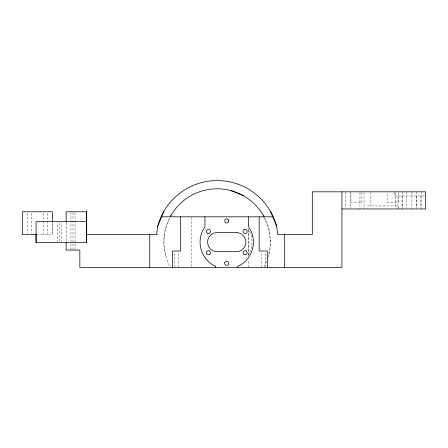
<?xml version="1.0" encoding="UTF-8"?>
<svg xmlns="http://www.w3.org/2000/svg" width="448" height="448" viewBox="0 0 448 448"><rect width="100%" height="100%" fill="white"/><g stroke="black" fill="none" stroke-linecap="round" stroke-linejoin="round"><path stroke-width="0.34" stroke-dasharray="2.24 1.68" d="M36.758 234.601L52.489 234.601L52.489 223.037M57.277 242.463L57.277 222.37M59.326 241.08L59.326 222.37M61.382 242.463L61.382 222.37M174.49 267.422L174.49 251.698M178.59 267.422L178.59 251.698M191.251 266.734L191.251 217.515M248.545 267.422L248.545 259.084M248.545 255.64L248.545 228.603M261.201 267.422L261.201 251.698M265.306 267.422L265.306 251.698M268.156 257.202L268.682 255.926L270.502 242.122L268.682 228.318L264.449 218.098M169.87 218.098C161.818 233.358 162.305 252.28 170.402 267.422M264.186 266.784L266.566 261.038M424.234 195.927L394.554 195.927L394.554 191.822M157.287 234.601L158.659 234.601M421.361 191.822L421.361 208.27M420.812 195.927L420.812 208.27M416.707 195.927L416.707 208.27M416.164 191.822L416.164 208.27M411.925 191.822L411.925 208.953M406.454 191.822L406.454 208.27M402.349 191.822L402.349 208.27M402.074 195.927L402.074 208.953M398.586 208.354L398.586 205.946L367.814 205.946L367.814 208.354M398.244 192.511L398.244 202.765L387.302 202.765L387.302 192.511M397.97 195.927L397.97 208.953M395.511 192.494L395.511 205.946M370.894 192.494L370.894 205.946M364.05 192.511L364.05 208.953M361.883 192.511L361.883 202.765L350.941 202.765L350.941 192.511M359.951 192.511L359.951 208.953M350.806 191.822L350.806 208.27M345.61 191.822L345.61 208.27M75.057 212.453L75.057 250.057M73.007 212.453L73.007 249.357M70.952 212.453L70.952 250.057M66.164 222.897L66.164 241.702M52.489 222.835L52.489 234.601M47.701 213.142L47.701 234.601M43.602 213.142L43.602 234.601M31.293 213.142L31.293 233.218M27.188 213.142L27.188 233.218M264.684 217.89A53.34 53.34 0 0 1 268.682 255.926M165.637 255.926A53.34 53.34 0 0 1 169.641 217.89M248.646 254.772L248.646 229.471A25.301 25.301 0 0 1 248.646 254.772"/><path stroke-width="0.67" d="M66.164 222.202L66.164 211.758L86.682 211.758L86.682 242.463L36.075 242.463L36.075 221.676L86.682 221.676M172.435 267.422L172.435 251.014L180.645 251.014L180.645 216.821M204.926 216.821L204.926 227.108L203.627 228.805A26.673 26.673 0 0 0 213.416 265.227L215.662 266.157L215.662 267.422M237.804 267.422L237.804 266.157L240.089 265.21A26.673 26.673 0 0 0 249.822 228.771L248.545 227.102L248.545 216.821M259.151 216.821L259.151 251.014L267.355 251.014L267.355 267.422M163.862 211.35L157.713 226.19L156.604 234.601L86.682 234.601M170.402 216.821L170.968 215.449M341.936 208.953L425.6 208.953L425.6 191.822L312.301 191.822L312.301 234.601L277.715 234.601L276.612 226.195L270.463 211.35M161.594 216.821L272.731 216.821M36.394 234.601L22.4 234.601L22.4 211.758L52.489 211.758L52.489 222.141M230.966 190.602L243.83 195.927M263.357 215.449L263.922 216.821M341.936 191.822L341.936 267.422L79.845 267.422L79.845 250.057L66.164 250.057L66.164 242.396M284.558 234.601L284.558 267.422M149.766 234.601L149.766 267.422M86.682 211.758L86.682 242.463M36.075 234.601L36.075 242.463M157.713 226.195A61.55 61.55 0 0 1 276.612 226.195M170.29 216.658A53.34 53.34 0 0 1 264.034 216.658M224.756 262.791L224.683 263.323A2.05 2.05 0 0 0 226.733 265.373A2.05 2.05 0 0 0 228.788 263.323L228.715 262.791A2.05 2.05 0 0 0 224.756 262.791M228.788 221.004L228.693 221.53A2.05 2.05 0 0 1 227.186 222.925L226.654 222.975A2.05 2.05 0 0 1 225.232 222.314L224.683 220.842A2.05 2.05 0 0 1 226.279 218.921L226.817 218.87A2.05 2.05 0 0 1 228.788 221.004M209.882 254.117L209.468 254.458A2.05 2.05 0 0 1 206.64 253.814A2.05 2.05 0 0 1 207.284 250.986L208.83 250.723A2.05 2.05 0 0 1 209.882 254.117M244.07 229.746L243.645 230.07A2.05 2.05 0 0 0 245.627 233.503L246.12 233.302A2.05 2.05 0 0 0 246.87 230.496A2.05 2.05 0 0 0 244.07 229.746M236.309 232.546L217.162 232.546A9.576 9.576 0 0 0 207.586 242.122A9.576 9.576 0 0 0 217.162 251.698L236.309 251.698A9.576 9.576 0 0 0 245.885 242.122A9.576 9.576 0 0 0 236.309 232.546M207.844 233.503L207.351 233.302A2.05 2.05 0 0 1 206.601 230.496A2.05 2.05 0 0 1 209.401 229.746L209.826 230.07A2.05 2.05 0 0 1 207.844 233.503M246.12 250.947L245.627 250.74A2.05 2.05 0 0 0 243.645 254.173L244.07 254.498A2.05 2.05 0 0 0 246.87 253.747A2.05 2.05 0 0 0 246.12 250.947"/></g></svg>
